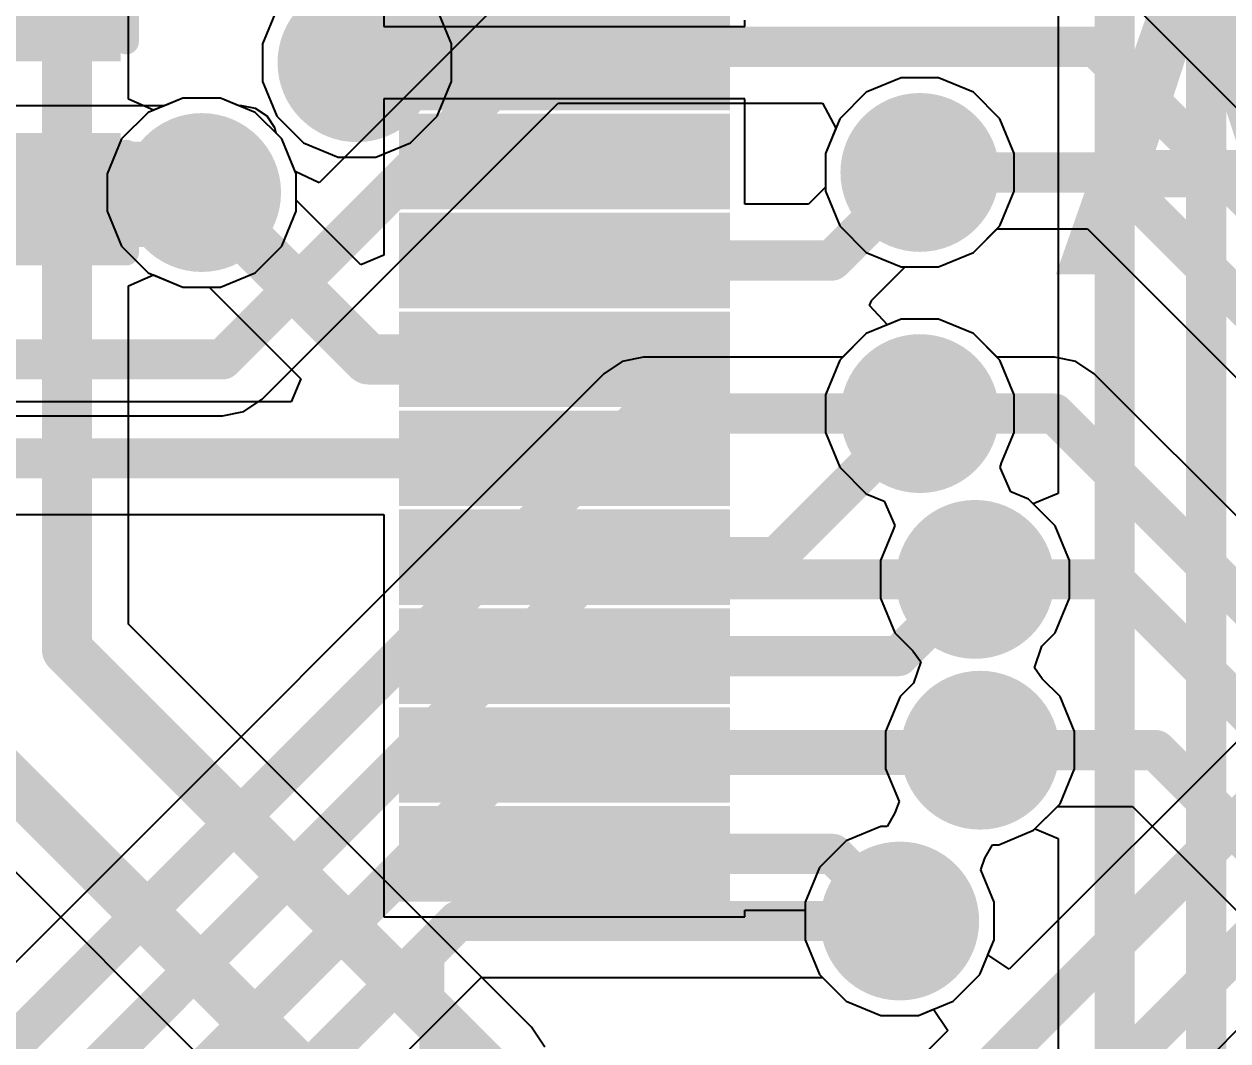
# Model space of a CAD drawing. Header units: inches. Extents: x -0.91 to 3.86, y -0.82 to 4.16.
# Drawn here: x 1.3456 to 1.5853, y 2.5551 to 2.7575 of the extents above; entities that cross this region are included whole.
import ezdxf

# ---------------------------------------------------------------- set-up
doc = ezdxf.new("R2010")
doc.units = ezdxf.units.IN
doc.header["$MEASUREMENT"] = 0
for name, color, linetype in [('Bottom Layer 1', 5, 'Continuous'), ('Bottom Overlay', 54, 'Continuous'), ('Bottom Paste', 16, 'Continuous'), ('Bottom Solder', 6, 'Continuous'), ('GND+Signal', 16, 'Continuous'), ('PWR+Signal', 76, 'Continuous'), ('Top Layer 1', 1, 'Continuous'), ('Top Overlay', 2, 'Continuous'), ('Top Paste', 8, 'Continuous'), ('Top Solder', 216, 'Continuous'), ('Via Holes', 16, 'Continuous')]:
    doc.layers.add(name, color=color, linetype=linetype)
doc.styles.add('Arial_Bold', font='', dxfattribs={"height": 0.2})
doc.styles.get('Arial_Bold').set_extended_font_data('Arial', bold=True)

# ---------------------------------------------------------------- blocks, each defined once
blk = doc.blocks.new('C___0402_B_41')
at = {"layer": 'Bottom Layer 1'}
for points in [[(-0.0095, 0.0125), (-0.0095, -0.0125), (-0.0275, -0.0125), (-0.0275, 0.0125)], [(0.0275, 0.0125), (0.0275, -0.0125), (0.0095, -0.0125), (0.0095, 0.0125)]]:
    blk.add_hatch(color=5, dxfattribs=at).paths.add_polyline_path(points)
at = {"layer": 'Bottom Paste'}
for points in [[(-0.0095, 0.0125), (-0.0095, -0.0125), (-0.0275, -0.0125), (-0.0275, 0.0125)], [(0.0275, 0.0125), (0.0275, -0.0125), (0.0095, -0.0125), (0.0095, 0.0125)]]:
    blk.add_hatch(color=16, dxfattribs=at).paths.add_polyline_path(points)
at = {"layer": 'Bottom Solder'}
for points in [[(-0.00714, 0.01486), (-0.00714, -0.01486), (-0.02986, -0.01486), (-0.02986, 0.01486)], [(0.02986, 0.01486), (0.02986, -0.01486), (0.00714, -0.01486), (0.00714, 0.01486)]]:
    blk.add_hatch(color=6, dxfattribs=at).paths.add_polyline_path(points)
at = {"layer": 'Bottom Overlay'}
for points in [[(-0.031, 0.016, 0.005, 0.005, 0), (-0.011, 0.016, 0.005, 0.005, 0)], [(-0.031, 0.016, 0.005, 0.005, 0), (-0.031, -0.016, 0.005, 0.005, 0)], [(0.011, 0.016, 0.005, 0.005, 0), (0.031, 0.016, 0.005, 0.005, 0)], [(0.031, 0.016, 0.005, 0.005, 0), (0.031, -0.016, 0.005, 0.005, 0)], [(-0.031, -0.016, 0.005, 0.005, 0), (-0.011, -0.016, 0.005, 0.005, 0)], [(0.011, -0.016, 0.005, 0.005, 0), (0.031, -0.016, 0.005, 0.005, 0)]]:
    blk.add_lwpolyline(points, format="xyseb", dxfattribs=at)
for points in [[(-0.03225, 0.016, 0.0025, 0.0025, 1), (-0.02975, 0.016, 0.0025, 0.0025, 1)], [(-0.03225, 0.016, 0.0025, 0.0025, 1), (-0.02975, 0.016, 0.0025, 0.0025, 1)], [(-0.01225, 0.016, 0.0025, 0.0025, 1), (-0.00975, 0.016, 0.0025, 0.0025, 1)], [(0.00975, 0.016, 0.0025, 0.0025, 1), (0.01225, 0.016, 0.0025, 0.0025, 1)], [(0.02975, 0.016, 0.0025, 0.0025, 1), (0.03225, 0.016, 0.0025, 0.0025, 1)], [(0.02975, 0.016, 0.0025, 0.0025, 1), (0.03225, 0.016, 0.0025, 0.0025, 1)], [(-0.03225, -0.016, 0.0025, 0.0025, 1), (-0.02975, -0.016, 0.0025, 0.0025, 1)], [(-0.03225, -0.016, 0.0025, 0.0025, 1), (-0.02975, -0.016, 0.0025, 0.0025, 1)], [(-0.01225, -0.016, 0.0025, 0.0025, 1), (-0.00975, -0.016, 0.0025, 0.0025, 1)], [(0.00975, -0.016, 0.0025, 0.0025, 1), (0.01225, -0.016, 0.0025, 0.0025, 1)], [(0.02975, -0.016, 0.0025, 0.0025, 1), (0.03225, -0.016, 0.0025, 0.0025, 1)], [(0.02975, -0.016, 0.0025, 0.0025, 1), (0.03225, -0.016, 0.0025, 0.0025, 1)]]:
    blk.add_lwpolyline(points, format="xyseb", close=True, dxfattribs=at)
blk = doc.blocks.new('64_TQFP__10_10__101')
at = {"layer": 'Top Layer 1'}
for points in [[(0.19429, 0.01535), (0.25217, 0.01535), (0.25217, 0.00433), (0.19429, 0.00433)], [(0.19429, -0.00433), (0.25217, -0.00433), (0.25217, -0.01535), (0.19429, -0.01535)], [(0.19429, -0.02402), (0.25217, -0.02402), (0.25217, -0.03504), (0.19429, -0.03504)], [(0.19429, -0.0437), (0.25217, -0.0437), (0.25217, -0.05472), (0.19429, -0.05472)], [(0.19429, -0.06339), (0.25217, -0.06339), (0.25217, -0.07441), (0.19429, -0.07441)], [(0.19429, -0.08307), (0.25217, -0.08307), (0.25217, -0.09409), (0.19429, -0.09409)], [(0.19429, -0.10276), (0.25217, -0.10276), (0.25217, -0.11378), (0.19429, -0.11378)], [(0.19429, -0.12244), (0.25217, -0.12244), (0.25217, -0.13346), (0.19429, -0.13346)], [(0.19429, -0.14213), (0.25217, -0.14213), (0.25217, -0.15315), (0.19429, -0.15315)]]:
    blk.add_hatch(color=1, dxfattribs=at).paths.add_polyline_path(points)
at = {"layer": 'Top Paste'}
for points in [[(0.19429, 0.01535), (0.25217, 0.01535), (0.25217, 0.00433), (0.19429, 0.00433)], [(0.19429, -0.00433), (0.25217, -0.00433), (0.25217, -0.01535), (0.19429, -0.01535)], [(0.19429, -0.02402), (0.25217, -0.02402), (0.25217, -0.03504), (0.19429, -0.03504)], [(0.19429, -0.0437), (0.25217, -0.0437), (0.25217, -0.05472), (0.19429, -0.05472)], [(0.19429, -0.06339), (0.25217, -0.06339), (0.25217, -0.07441), (0.19429, -0.07441)], [(0.19429, -0.08307), (0.25217, -0.08307), (0.25217, -0.09409), (0.19429, -0.09409)], [(0.19429, -0.10276), (0.25217, -0.10276), (0.25217, -0.11378), (0.19429, -0.11378)], [(0.19429, -0.12244), (0.25217, -0.12244), (0.25217, -0.13346), (0.19429, -0.13346)], [(0.19429, -0.14213), (0.25217, -0.14213), (0.25217, -0.15315), (0.19429, -0.15315)]]:
    blk.add_hatch(color=8, dxfattribs=at).paths.add_polyline_path(points)
at = {"layer": 'Top Solder'}
for points in [[(0.19029, 0.01935), (0.25617, 0.01935), (0.25617, 0.00033), (0.19029, 0.00033)], [(0.19029, -0.00033), (0.25617, -0.00033), (0.25617, -0.01935), (0.19029, -0.01935)], [(0.19029, -0.02002), (0.25617, -0.02002), (0.25617, -0.03904), (0.19029, -0.03904)], [(0.19029, -0.0397), (0.25617, -0.0397), (0.25617, -0.05872), (0.19029, -0.05872)], [(0.19029, -0.05939), (0.25617, -0.05939), (0.25617, -0.07841), (0.19029, -0.07841)], [(0.19029, -0.07907), (0.25617, -0.07907), (0.25617, -0.09809), (0.19029, -0.09809)], [(0.19029, -0.09876), (0.25617, -0.09876), (0.25617, -0.11778), (0.19029, -0.11778)], [(0.19029, -0.11844), (0.25617, -0.11844), (0.25617, -0.13746), (0.19029, -0.13746)], [(0.19029, -0.13813), (0.25617, -0.13813), (0.25617, -0.15715), (0.19029, -0.15715)]]:
    blk.add_hatch(color=216, dxfattribs=at).paths.add_polyline_path(points)
at = {"layer": 'Top Overlay'}
blk.add_lwpolyline([(0.19685, -0.19685, 0.005, 0.005, 0), (0.19685, -0.16575, 0.005, 0.005, 0)], format="xyseb", dxfattribs=at)
blk.add_lwpolyline([(0.1956, -0.16575, 0.0025, 0.0025, 1), (0.1981, -0.16575, 0.0025, 0.0025, 1)], format="xyseb", close=True, dxfattribs=at)

msp = doc.modelspace()

# ---------------------------------------------------------------- hatches: boundary and pattern name
at = {"layer": 'Bottom Layer 1'}
h = msp.add_hatch(color=5, dxfattribs=at)
edge = h.paths.add_edge_path()
edge.add_arc((1.41192, 2.74984), 0.01181, 0, 360)
h = msp.add_hatch(color=5, dxfattribs=at)
edge = h.paths.add_edge_path()
edge.add_arc((1.524, 2.728), 0.01181, 0, 360)
h = msp.add_hatch(color=5, dxfattribs=at)
edge = h.paths.add_edge_path()
edge.add_arc((1.381, 2.724), 0.01181, 0, 360)
msp.add_hatch(color=5, dxfattribs=at).paths.add_polyline_path([(1.285, 2.71315), (1.389, 2.71315), (1.389, 2.73415), (1.285, 2.73415)])
h = msp.add_hatch(color=5, dxfattribs=at)
edge = h.paths.add_edge_path()
edge.add_arc((1.524, 2.68), 0.01181, 0, 360)
h = msp.add_hatch(color=5, dxfattribs=at)
edge = h.paths.add_edge_path()
edge.add_arc((1.535, 2.647), 0.01181, 0, 360)
h = msp.add_hatch(color=5, dxfattribs=at)
edge = h.paths.add_edge_path()
edge.add_arc((1.536, 2.613), 0.01181, 0, 360)
h = msp.add_hatch(color=5, dxfattribs=at)
edge = h.paths.add_edge_path()
edge.add_arc((1.52, 2.579), 0.01181, 0, 360)
at = {"layer": 'Bottom Solder'}
h = msp.add_hatch(color=6, dxfattribs=at)
edge = h.paths.add_edge_path()
edge.add_arc((1.41192, 2.74984), 0.01581, 0, 360)
h = msp.add_hatch(color=6, dxfattribs=at)
edge = h.paths.add_edge_path()
edge.add_arc((1.524, 2.728), 0.01581, 0, 360)
h = msp.add_hatch(color=6, dxfattribs=at)
edge = h.paths.add_edge_path()
edge.add_arc((1.381, 2.724), 0.01581, 0, 360)
h = msp.add_hatch(color=6, dxfattribs=at)
edge = h.paths.add_edge_path()
edge.add_arc((1.524, 2.68), 0.01581, 0, 360)
h = msp.add_hatch(color=6, dxfattribs=at)
edge = h.paths.add_edge_path()
edge.add_arc((1.535, 2.647), 0.01581, 0, 360)
h = msp.add_hatch(color=6, dxfattribs=at)
edge = h.paths.add_edge_path()
edge.add_arc((1.536, 2.613), 0.01581, 0, 360)
h = msp.add_hatch(color=6, dxfattribs=at)
edge = h.paths.add_edge_path()
edge.add_arc((1.52, 2.579), 0.01581, 0, 360)
at = {"layer": 'GND+Signal'}
h = msp.add_hatch(color=16, dxfattribs=at)
edge = h.paths.add_edge_path()
edge.add_arc((1.41192, 2.74984), 0.01181, 0, 360)
h = msp.add_hatch(color=16, dxfattribs=at)
edge = h.paths.add_edge_path()
edge.add_arc((1.524, 2.728), 0.01181, 0, 360)
h = msp.add_hatch(color=16, dxfattribs=at)
edge = h.paths.add_edge_path()
edge.add_arc((1.381, 2.724), 0.01181, 0, 360)
h = msp.add_hatch(color=16, dxfattribs=at)
edge = h.paths.add_edge_path()
edge.add_arc((1.524, 2.68), 0.01181, 0, 360)
h = msp.add_hatch(color=16, dxfattribs=at)
edge = h.paths.add_edge_path()
edge.add_arc((1.535, 2.647), 0.01181, 0, 360)
h = msp.add_hatch(color=16, dxfattribs=at)
edge = h.paths.add_edge_path()
edge.add_arc((1.536, 2.613), 0.01181, 0, 360)
h = msp.add_hatch(color=16, dxfattribs=at)
edge = h.paths.add_edge_path()
edge.add_arc((1.52, 2.579), 0.01181, 0, 360)
at = {"layer": 'PWR+Signal'}
h = msp.add_hatch(color=76, dxfattribs=at)
edge = h.paths.add_edge_path()
edge.add_arc((1.41192, 2.74984), 0.01181, 0, 360)
h = msp.add_hatch(color=76, dxfattribs=at)
edge = h.paths.add_edge_path()
edge.add_arc((1.524, 2.728), 0.01181, 0, 360)
h = msp.add_hatch(color=76, dxfattribs=at)
edge = h.paths.add_edge_path()
edge.add_arc((1.381, 2.724), 0.01181, 0, 360)
h = msp.add_hatch(color=76, dxfattribs=at)
edge = h.paths.add_edge_path()
edge.add_arc((1.524, 2.68), 0.01181, 0, 360)
h = msp.add_hatch(color=76, dxfattribs=at)
edge = h.paths.add_edge_path()
edge.add_arc((1.535, 2.647), 0.01181, 0, 360)
h = msp.add_hatch(color=76, dxfattribs=at)
edge = h.paths.add_edge_path()
edge.add_arc((1.536, 2.613), 0.01181, 0, 360)
h = msp.add_hatch(color=76, dxfattribs=at)
edge = h.paths.add_edge_path()
edge.add_arc((1.52, 2.579), 0.01181, 0, 360)
at = {"layer": 'Top Layer 1'}
h = msp.add_hatch(color=1, dxfattribs=at)
edge = h.paths.add_edge_path()
edge.add_arc((1.41192, 2.74984), 0.01181, 0, 360)
h = msp.add_hatch(color=1, dxfattribs=at)
edge = h.paths.add_edge_path()
edge.add_arc((1.524, 2.728), 0.01181, 0, 360)
h = msp.add_hatch(color=1, dxfattribs=at)
edge = h.paths.add_edge_path()
edge.add_arc((1.381, 2.724), 0.01181, 0, 360)
h = msp.add_hatch(color=1, dxfattribs=at)
edge = h.paths.add_edge_path()
edge.add_arc((1.524, 2.68), 0.01181, 0, 360)
h = msp.add_hatch(color=1, dxfattribs=at)
edge = h.paths.add_edge_path()
edge.add_arc((1.535, 2.647), 0.01181, 0, 360)
h = msp.add_hatch(color=1, dxfattribs=at)
edge = h.paths.add_edge_path()
edge.add_arc((1.536, 2.613), 0.01181, 0, 360)
h = msp.add_hatch(color=1, dxfattribs=at)
edge = h.paths.add_edge_path()
edge.add_arc((1.52, 2.579), 0.01181, 0, 360)
at = {"layer": 'Via Holes'}
h = msp.add_hatch(color=7, dxfattribs=at)
edge = h.paths.add_edge_path()
edge.add_arc((1.41192, 2.74984), 0.00591, 0, 360)
h = msp.add_hatch(color=7, dxfattribs=at)
edge = h.paths.add_edge_path()
edge.add_arc((1.524, 2.728), 0.00591, 0, 360)
h = msp.add_hatch(color=7, dxfattribs=at)
edge = h.paths.add_edge_path()
edge.add_arc((1.381, 2.724), 0.00591, 0, 360)
h = msp.add_hatch(color=7, dxfattribs=at)
edge = h.paths.add_edge_path()
edge.add_arc((1.524, 2.68), 0.00591, 0, 360)
h = msp.add_hatch(color=7, dxfattribs=at)
edge = h.paths.add_edge_path()
edge.add_arc((1.535, 2.647), 0.00591, 0, 360)
h = msp.add_hatch(color=7, dxfattribs=at)
edge = h.paths.add_edge_path()
edge.add_arc((1.536, 2.613), 0.00591, 0, 360)
h = msp.add_hatch(color=7, dxfattribs=at)
edge = h.paths.add_edge_path()
edge.add_arc((1.52, 2.579), 0.00591, 0, 360)

# ---------------------------------------------------------------- linework, layer by layer
at = {"layer": 'Bottom Layer 1'}
for p, q in [((1.43941, 2.76093), (1.40443, 2.72595)), ((1.94514, 2.38272), (1.56693, 2.76093)), ((1.37726, 2.74281), (1.37359, 2.74129)), ((1.38474, 2.74281), (1.37726, 2.74281)), ((1.38841, 2.74129), (1.38474, 2.74281)), ((1.37359, 2.74129), (1.285, 2.74129)), ((1.389, 2.74129), (1.38841, 2.74129)), ((1.39173, 2.74075), (1.389, 2.74129)), ((1.39405, 2.7392), (1.39173, 2.74075)), ((1.39306, 2.68286), (1.45199, 2.74178)), ((1.45199, 2.74178), (1.50465, 2.74178)), ((1.50465, 2.74178), (1.50728, 2.73678)), ((1.39559, 2.73689), (1.39405, 2.7392)), ((1.39581, 2.73579), (1.39559, 2.73689)), ((1.39695, 2.73466), (1.39581, 2.73579)), ((1.50728, 2.73678), (1.50519, 2.73174)), ((1.39962, 2.72821), (1.39695, 2.73466)), ((1.50519, 2.73174), (1.50519, 2.72426)), ((1.40443, 2.72595), (1.39962, 2.72821)), ((1.50519, 2.72426), (1.50805, 2.71734)), ((1.50805, 2.71734), (1.51334, 2.71205)), ((1.53466, 2.71205), (1.53939, 2.71678)), ((1.53939, 2.71678), (1.55735, 2.71678)), ((1.55735, 2.71678), (1.9183, 2.35583)), ((1.51334, 2.71205), (1.52026, 2.70919)), ((1.52774, 2.70919), (1.53466, 2.71205)), ((1.52026, 2.70919), (1.52774, 2.70919)), ((1.52026, 2.69881), (1.51334, 2.69595)), ((1.52774, 2.69881), (1.52026, 2.69881)), ((1.53466, 2.69595), (1.52774, 2.69881)), ((1.51334, 2.69595), (1.50861, 2.69122)), ((1.53939, 2.69122), (1.53466, 2.69595)), ((1.46471, 2.69036), (1.46107, 2.68793)), ((1.469, 2.69122), (1.46471, 2.69036)), ((1.50861, 2.69122), (1.469, 2.69122)), ((1.469, 2.69122), (1.469, 2.69122)), ((1.55079, 2.69122), (1.53939, 2.69122)), ((1.55508, 2.69036), (1.55079, 2.69122)), ((1.55079, 2.69122), (1.55079, 2.69122)), ((1.55872, 2.68793), (1.55508, 2.69036)), ((1.46107, 2.68793), (1.043, 2.26986)), ((1.46107, 2.68793), (1.46107, 2.68793)), ((1.89543, 2.35122), (1.55872, 2.68793)), ((1.38942, 2.68043), (1.39306, 2.68286)), ((1.38513, 2.67957), (1.38942, 2.68043)), ((1.06346, 2.67957), (1.38513, 2.67957)), ((1.38513, 2.67957), (1.38513, 2.67957)), ((1.54666, 2.59705), (1.55139, 2.60178)), ((1.55139, 2.60178), (1.56635, 2.60178)), ((1.56635, 2.60178), (1.88488, 2.28326)), ((1.53974, 2.59419), (1.54666, 2.59705)), ((1.53697, 2.59148), (1.53848, 2.59419)), ((1.53848, 2.59419), (1.53974, 2.59419)), ((1.53614, 2.58919), (1.53697, 2.59148)), ((1.53881, 2.58274), (1.53614, 2.58919)), ((1.53881, 2.57526), (1.53881, 2.58274)), ((1.53595, 2.56834), (1.53881, 2.57526)), ((1.00486, 2.136), (1.43665, 2.56778)), ((1.43665, 2.56778), (1.50461, 2.56778)), ((1.50461, 2.56778), (1.50934, 2.56305)), ((1.53066, 2.56305), (1.53595, 2.56834)), ((1.50934, 2.56305), (1.51626, 2.56019)), ((1.52374, 2.56019), (1.53066, 2.56305)), ((1.51626, 2.56019), (1.52374, 2.56019))]:
    msp.add_line(p, q, dxfattribs=at)
for points in [[(1.38513, 2.69079, 0.008, 0.008, 0), (1.44734, 2.753, 0.008, 0.008, 0)], [(1.44734, 2.753, 0.008, 0.008, 0), (1.559, 2.753, 0.008, 0.008, 0)], [(1.559, 2.753, 0.008, 0.008, 0), (1.9405, 2.3715, 0.008, 0.008, 0)], [(1.524, 2.728, 0.008, 0.008, 0), (1.562, 2.728, 0.008, 0.008, 0)], [(1.562, 2.728, 0.008, 0.008, 0), (1.935, 2.355, 0.008, 0.008, 0)], [(1.04808, 2.69079, 0.008, 0.008, 0), (1.38513, 2.69079, 0.008, 0.008, 0)], [(0.90941, 2.12041, 0.008, 0.008, 0), (1.469, 2.68, 0.008, 0.008, 0)], [(1.469, 2.68, 0.008, 0.008, 0), (1.524, 2.68, 0.008, 0.008, 0)], [(1.524, 2.68, 0.008, 0.008, 0), (1.55079, 2.68, 0.008, 0.008, 0)], [(1.55079, 2.68, 0.008, 0.008, 0), (1.89079, 2.34, 0.008, 0.008, 0)], [(0.90721, 2.097, 0.008, 0.008, 0), (1.45721, 2.647, 0.008, 0.008, 0)], [(1.45721, 2.647, 0.008, 0.008, 0), (1.535, 2.647, 0.008, 0.008, 0)], [(1.535, 2.647, 0.008, 0.008, 0), (1.56257, 2.647, 0.008, 0.008, 0)], [(1.56257, 2.647, 0.008, 0.008, 0), (1.88457, 2.325, 0.008, 0.008, 0)], [(0.91338, 2.08159, 0.008, 0.008, 0), (1.44479, 2.613, 0.008, 0.008, 0)], [(1.44479, 2.613, 0.008, 0.008, 0), (1.536, 2.613, 0.008, 0.008, 0)], [(1.536, 2.613, 0.008, 0.008, 0), (1.571, 2.613, 0.008, 0.008, 0)], [(1.571, 2.613, 0.008, 0.008, 0), (1.89281, 2.29119, 0.008, 0.008, 0)], [(0.91959, 2.06659, 0.008, 0.008, 0), (1.432, 2.579, 0.008, 0.008, 0)], [(1.432, 2.579, 0.008, 0.008, 0), (1.52, 2.579, 0.008, 0.008, 0)]]:
    msp.add_lwpolyline(points, format="xyseb", dxfattribs=at)
for points in [[(1.44534, 2.753, 0.004, 0.004, 1), (1.44934, 2.753, 0.004, 0.004, 1)], [(1.44534, 2.753, 0.004, 0.004, 1), (1.44934, 2.753, 0.004, 0.004, 1)], [(1.557, 2.753, 0.004, 0.004, 1), (1.561, 2.753, 0.004, 0.004, 1)], [(1.557, 2.753, 0.004, 0.004, 1), (1.561, 2.753, 0.004, 0.004, 1)], [(1.522, 2.728, 0.004, 0.004, 1), (1.526, 2.728, 0.004, 0.004, 1)], [(1.56, 2.728, 0.004, 0.004, 1), (1.564, 2.728, 0.004, 0.004, 1)], [(1.56, 2.728, 0.004, 0.004, 1), (1.564, 2.728, 0.004, 0.004, 1)], [(1.38313, 2.69079, 0.004, 0.004, 1), (1.38713, 2.69079, 0.004, 0.004, 1)], [(1.38313, 2.69079, 0.004, 0.004, 1), (1.38713, 2.69079, 0.004, 0.004, 1)], [(1.467, 2.68, 0.004, 0.004, 1), (1.471, 2.68, 0.004, 0.004, 1)], [(1.467, 2.68, 0.004, 0.004, 1), (1.471, 2.68, 0.004, 0.004, 1)], [(1.522, 2.68, 0.004, 0.004, 1), (1.526, 2.68, 0.004, 0.004, 1)], [(1.522, 2.68, 0.004, 0.004, 1), (1.526, 2.68, 0.004, 0.004, 1)], [(1.54879, 2.68, 0.004, 0.004, 1), (1.55279, 2.68, 0.004, 0.004, 1)], [(1.54879, 2.68, 0.004, 0.004, 1), (1.55279, 2.68, 0.004, 0.004, 1)], [(1.45521, 2.647, 0.004, 0.004, 1), (1.45921, 2.647, 0.004, 0.004, 1)], [(1.45521, 2.647, 0.004, 0.004, 1), (1.45921, 2.647, 0.004, 0.004, 1)], [(1.533, 2.647, 0.004, 0.004, 1), (1.537, 2.647, 0.004, 0.004, 1)], [(1.533, 2.647, 0.004, 0.004, 1), (1.537, 2.647, 0.004, 0.004, 1)], [(1.56057, 2.647, 0.004, 0.004, 1), (1.56457, 2.647, 0.004, 0.004, 1)], [(1.56057, 2.647, 0.004, 0.004, 1), (1.56457, 2.647, 0.004, 0.004, 1)], [(1.44279, 2.613, 0.004, 0.004, 1), (1.44679, 2.613, 0.004, 0.004, 1)], [(1.44279, 2.613, 0.004, 0.004, 1), (1.44679, 2.613, 0.004, 0.004, 1)], [(1.534, 2.613, 0.004, 0.004, 1), (1.538, 2.613, 0.004, 0.004, 1)], [(1.534, 2.613, 0.004, 0.004, 1), (1.538, 2.613, 0.004, 0.004, 1)], [(1.569, 2.613, 0.004, 0.004, 1), (1.573, 2.613, 0.004, 0.004, 1)], [(1.569, 2.613, 0.004, 0.004, 1), (1.573, 2.613, 0.004, 0.004, 1)], [(1.43, 2.579, 0.004, 0.004, 1), (1.434, 2.579, 0.004, 0.004, 1)], [(1.43, 2.579, 0.004, 0.004, 1), (1.434, 2.579, 0.004, 0.004, 1)], [(1.518, 2.579, 0.004, 0.004, 1), (1.522, 2.579, 0.004, 0.004, 1)]]:
    msp.add_lwpolyline(points, format="xyseb", close=True, dxfattribs=at)
at = {"layer": 'GND+Signal'}
for p, q in [((1.36642, 2.74256), (1.36642, 2.89302)), ((1.55157, 2.7639), (1.55157, 2.6641)), ((1.52026, 2.74681), (1.51334, 2.74395)), ((1.52774, 2.74681), (1.52026, 2.74681)), ((1.53466, 2.74395), (1.52774, 2.74681)), ((1.37142, 2.74039), (1.36642, 2.74256)), ((1.37726, 2.74281), (1.37142, 2.74039)), ((1.38474, 2.74281), (1.37726, 2.74281)), ((1.39166, 2.73995), (1.38474, 2.74281)), ((1.51334, 2.74395), (1.50805, 2.73866)), ((1.53995, 2.73866), (1.53466, 2.74395)), ((1.39695, 2.73466), (1.39166, 2.73995)), ((1.50805, 2.73866), (1.50519, 2.73174)), ((1.54281, 2.73174), (1.53995, 2.73866)), ((1.39981, 2.72774), (1.39695, 2.73466)), ((1.50519, 2.73174), (1.50519, 2.72426)), ((1.54281, 2.72426), (1.54281, 2.73174)), ((1.39981, 2.72026), (1.39981, 2.72774)), ((1.50519, 2.72426), (1.50805, 2.71734)), ((1.53995, 2.71734), (1.54281, 2.72426)), ((1.39695, 2.71334), (1.39981, 2.72026)), ((1.50805, 2.71734), (1.51334, 2.71205)), ((1.53466, 2.71205), (1.53995, 2.71734)), ((1.39166, 2.70805), (1.39695, 2.71334)), ((1.51334, 2.71205), (1.52026, 2.70919)), ((1.52774, 2.70919), (1.53466, 2.71205)), ((1.52026, 2.70919), (1.52774, 2.70919)), ((1.36642, 2.70544), (1.37142, 2.70761)), ((1.37142, 2.70761), (1.37726, 2.70519)), ((1.38474, 2.70519), (1.39166, 2.70805)), ((1.36642, 2.63807), (1.36642, 2.70544)), ((1.37726, 2.70519), (1.38474, 2.70519)), ((1.52026, 2.69881), (1.51334, 2.69595)), ((1.52774, 2.69881), (1.52026, 2.69881)), ((1.53466, 2.69595), (1.52774, 2.69881)), ((1.51334, 2.69595), (1.50805, 2.69066)), ((1.53995, 2.69066), (1.53466, 2.69595)), ((1.50805, 2.69066), (1.50519, 2.68374)), ((1.54281, 2.68374), (1.53995, 2.69066)), ((1.50519, 2.68374), (1.50519, 2.67626)), ((1.54281, 2.67626), (1.54281, 2.68374)), ((1.50519, 2.67626), (1.50805, 2.66934)), ((1.54029, 2.67017), (1.54281, 2.67626)), ((1.50805, 2.66934), (1.51334, 2.66405)), ((1.53997, 2.66928), (1.54029, 2.67017)), ((1.5421, 2.66442), (1.53997, 2.66928)), ((1.51334, 2.66405), (1.5169, 2.66258)), ((1.54566, 2.66295), (1.5421, 2.66442)), ((1.55157, 2.6641), (1.54657, 2.66203)), ((1.5169, 2.66258), (1.51903, 2.65772)), ((1.54657, 2.66203), (1.54566, 2.66295)), ((1.51871, 2.65683), (1.51619, 2.65074)), ((1.51903, 2.65772), (1.51871, 2.65683)), ((1.51619, 2.65074), (1.51619, 2.64326)), ((1.51619, 2.64326), (1.51905, 2.63634)), ((1.44665, 2.55785), (1.36642, 2.63807)), ((1.51905, 2.63634), (1.52263, 2.63277)), ((1.52263, 2.63277), (1.52418, 2.63058)), ((1.52418, 2.63058), (1.52271, 2.62632)), ((1.52271, 2.62632), (1.52005, 2.62366)), ((1.52005, 2.62366), (1.51719, 2.61674)), ((1.51719, 2.61674), (1.51719, 2.60926)), ((1.31912, 2.61358), (1.38776, 2.54493)), ((1.51719, 2.60926), (1.51986, 2.60281)), ((1.51986, 2.60281), (1.51903, 2.60052)), ((1.51903, 2.60052), (1.51752, 2.59781)), ((1.51626, 2.59781), (1.50934, 2.59495)), ((1.51752, 2.59781), (1.51626, 2.59781)), ((1.53974, 2.59419), (1.54666, 2.59705)), ((1.54666, 2.59705), (1.54695, 2.59735)), ((1.54695, 2.59735), (1.55157, 2.59544)), ((1.50934, 2.59495), (1.50405, 2.58966)), ((1.53697, 2.59148), (1.53848, 2.59419)), ((1.53848, 2.59419), (1.53974, 2.59419)), ((1.55157, 2.59544), (1.55157, 1.86519)), ((1.53614, 2.58919), (1.53697, 2.59148)), ((1.50405, 2.58966), (1.50119, 2.58274)), ((1.53881, 2.58274), (1.53614, 2.58919)), ((1.50119, 2.58274), (1.50119, 2.57526)), ((1.53881, 2.57526), (1.53881, 2.58274)), ((1.50119, 2.57526), (1.50405, 2.56834)), ((1.53595, 2.56834), (1.53881, 2.57526)), ((1.50405, 2.56834), (1.50934, 2.56305)), ((1.53066, 2.56305), (1.53595, 2.56834)), ((1.50934, 2.56305), (1.51626, 2.56019)), ((1.52374, 2.56019), (1.53066, 2.56305)), ((1.51626, 2.56019), (1.52374, 2.56019)), ((1.4493, 2.55388), (1.44665, 2.55785))]:
    msp.add_line(p, q, dxfattribs=at)
for points in [[(1.35419, 2.63301, 0.01, 0.01, 0), (1.35419, 2.98752, 0.01, 0.01, 0)], [(1.56279, 1.86054, 0.008, 0.008, 0), (1.56279, 2.951, 0.008, 0.008, 0)], [(1.581, 2.948, 0.008, 0.008, 0), (1.581, 1.853, 0.008, 0.008, 0)], [(1.35419, 2.63301, 0.01, 0.01, 0), (1.438, 2.5492, 0.01, 0.01, 0)], [(1.32419, 2.62581, 0.01, 0.01, 0), (1.4, 2.55, 0.01, 0.01, 0)]]:
    msp.add_lwpolyline(points, format="xyseb", dxfattribs=at)
msp.add_lwpolyline([(1.35169, 2.63301, 0.005, 0.005, 1), (1.35669, 2.63301, 0.005, 0.005, 1)], format="xyseb", close=True, dxfattribs=at)
msp.add_lwpolyline([(1.35169, 2.63301, 0.005, 0.005, 1), (1.35669, 2.63301, 0.005, 0.005, 1)], format="xyseb", close=True, dxfattribs=at)
at = {"layer": 'PWR+Signal'}
for p, q in [((1.87855, 2.90617), (1.54181, 2.56942)), ((1.39598, 2.7605), (1.39311, 2.75358)), ((1.43073, 2.75358), (1.42787, 2.7605)), ((1.39311, 2.75358), (1.39311, 2.7461)), ((1.43073, 2.7461), (1.43073, 2.75358)), ((1.39311, 2.7461), (1.39598, 2.73919)), ((1.42787, 2.73919), (1.43073, 2.7461)), ((1.52026, 2.74681), (1.51334, 2.74395)), ((1.52774, 2.74681), (1.52026, 2.74681)), ((1.53466, 2.74395), (1.52774, 2.74681)), ((1.51334, 2.74395), (1.50805, 2.73866)), ((1.53995, 2.73866), (1.53466, 2.74395)), ((1.39598, 2.73919), (1.40127, 2.7339)), ((1.42258, 2.7339), (1.42787, 2.73919)), ((1.50805, 2.73866), (1.50519, 2.73174)), ((1.54281, 2.73174), (1.53995, 2.73866)), ((1.40127, 2.7339), (1.40818, 2.73103)), ((1.41567, 2.73103), (1.42258, 2.7339)), ((1.40818, 2.73103), (1.41567, 2.73103)), ((1.50519, 2.73174), (1.50519, 2.72426)), ((1.54281, 2.72426), (1.54281, 2.73174)), ((1.50519, 2.72426), (1.50805, 2.71734)), ((1.53995, 2.71734), (1.54281, 2.72426)), ((1.50805, 2.71734), (1.51334, 2.71205)), ((1.53466, 2.71205), (1.53995, 2.71734)), ((1.51334, 2.71205), (1.52026, 2.70919)), ((1.52774, 2.70919), (1.53466, 2.71205)), ((1.52026, 2.70919), (1.52774, 2.70919)), ((0.91622, 1.88635), (1.73124, 2.70138)), ((1.52026, 2.69881), (1.51334, 2.69595)), ((1.52774, 2.69881), (1.52026, 2.69881)), ((1.53466, 2.69595), (1.52774, 2.69881)), ((1.51334, 2.69595), (1.50805, 2.69066)), ((1.53995, 2.69066), (1.53466, 2.69595)), ((1.50805, 2.69066), (1.50519, 2.68374)), ((1.54281, 2.68374), (1.53995, 2.69066)), ((1.50519, 2.68374), (1.50519, 2.67626)), ((1.54281, 2.67626), (1.54281, 2.68374)), ((1.50519, 2.67626), (1.50805, 2.66934)), ((1.54029, 2.67017), (1.54281, 2.67626)), ((1.50805, 2.66934), (1.51334, 2.66405)), ((1.53997, 2.66928), (1.54029, 2.67017)), ((1.5421, 2.66442), (1.53997, 2.66928)), ((1.51334, 2.66405), (1.5169, 2.66258)), ((1.54566, 2.66295), (1.5421, 2.66442)), ((1.5169, 2.66258), (1.51903, 2.65772)), ((1.55095, 2.65766), (1.54566, 2.66295)), ((1.51871, 2.65683), (1.51619, 2.65074)), ((1.51903, 2.65772), (1.51871, 2.65683)), ((1.55381, 2.65074), (1.55095, 2.65766)), ((1.51619, 2.65074), (1.51619, 2.64326)), ((1.55381, 2.64326), (1.55381, 2.65074)), ((1.51619, 2.64326), (1.51905, 2.63634)), ((1.55095, 2.63634), (1.55381, 2.64326)), ((1.51905, 2.63634), (1.52263, 2.63277)), ((1.54829, 2.63368), (1.55095, 2.63634)), ((1.52263, 2.63277), (1.52418, 2.63058)), ((1.54682, 2.62942), (1.54829, 2.63368)), ((1.52418, 2.63058), (1.52271, 2.62632)), ((1.54837, 2.62723), (1.54682, 2.62942)), ((1.55195, 2.62366), (1.54837, 2.62723)), ((1.52271, 2.62632), (1.52005, 2.62366)), ((1.52005, 2.62366), (1.51719, 2.61674)), ((1.55481, 2.61674), (1.55195, 2.62366)), ((1.51719, 2.61674), (1.51719, 2.60926)), ((1.55481, 2.60926), (1.55481, 2.61674)), ((1.51719, 2.60926), (1.51986, 2.60281)), ((1.55195, 2.60234), (1.55481, 2.60926)), ((1.51986, 2.60281), (1.51903, 2.60052)), ((1.54666, 2.59705), (1.55195, 2.60234)), ((1.51903, 2.60052), (1.51752, 2.59781)), ((1.51626, 2.59781), (1.50934, 2.59495)), ((1.51752, 2.59781), (1.51626, 2.59781)), ((1.53974, 2.59419), (1.54666, 2.59705)), ((1.50934, 2.59495), (1.50405, 2.58966)), ((1.53697, 2.59148), (1.53848, 2.59419)), ((1.53848, 2.59419), (1.53974, 2.59419)), ((1.53614, 2.58919), (1.53697, 2.59148)), ((1.50405, 2.58966), (1.50119, 2.58274)), ((1.53881, 2.58274), (1.53614, 2.58919)), ((1.50119, 2.58274), (1.50119, 2.57526)), ((1.53881, 2.57526), (1.53881, 2.58274)), ((1.50119, 2.57526), (1.50405, 2.56834)), ((1.53757, 2.57225), (1.53881, 2.57526)), ((1.54181, 2.56942), (1.53757, 2.57225)), ((1.50405, 2.56834), (1.50934, 2.56305)), ((1.50934, 2.56305), (1.51626, 2.56019)), ((1.51626, 2.56019), (1.52374, 2.56019)), ((1.52374, 2.56019), (1.52675, 2.56143)), ((1.52675, 2.56143), (1.52958, 2.55719)), ((1.52958, 2.55719), (1.01181, 2.03942))]:
    msp.add_line(p, q, dxfattribs=at)
for points in [[(0.88679, 1.89854, 0.008, 0.008, 0), (1.89524, 2.907, 0.008, 0.008, 0)], [(0.905, 1.891, 0.008, 0.008, 0), (1.86, 2.846, 0.008, 0.008, 0)]]:
    msp.add_lwpolyline(points, format="xyseb", dxfattribs=at)
at = {"layer": 'Top Layer 1'}
for p, q in [((1.41729, 2.81162), (1.41729, 2.75702)), ((1.41729, 2.75702), (1.48917, 2.75702)), ((1.48917, 2.75702), (1.48917, 2.75831)), ((1.52026, 2.74681), (1.51334, 2.74395)), ((1.52774, 2.74681), (1.52026, 2.74681)), ((1.53466, 2.74395), (1.52774, 2.74681)), ((1.37726, 2.74281), (1.37034, 2.73995)), ((1.38474, 2.74281), (1.37726, 2.74281)), ((1.39166, 2.73995), (1.38474, 2.74281)), ((1.48917, 2.74267), (1.41729, 2.74267)), ((1.41729, 2.74267), (1.41729, 2.71154)), ((1.48917, 2.72169), (1.48917, 2.74267)), ((1.51334, 2.74395), (1.50805, 2.73866)), ((1.53995, 2.73866), (1.53466, 2.74395)), ((1.37034, 2.73995), (1.36505, 2.73466)), ((1.39695, 2.73466), (1.39166, 2.73995)), ((1.50805, 2.73866), (1.50519, 2.73174)), ((1.54281, 2.73174), (1.53995, 2.73866)), ((1.36505, 2.73466), (1.36219, 2.72774)), ((1.39981, 2.72774), (1.39695, 2.73466)), ((1.50519, 2.73174), (1.50519, 2.72505)), ((1.54281, 2.72426), (1.54281, 2.73174)), ((1.36219, 2.72774), (1.36219, 2.72026)), ((1.39981, 2.72249), (1.39981, 2.72774)), ((1.50519, 2.72505), (1.50183, 2.72169)), ((1.53995, 2.71734), (1.54281, 2.72426)), ((1.41267, 2.70963), (1.39981, 2.72249)), ((1.50183, 2.72169), (1.48917, 2.72169)), ((1.36219, 2.72026), (1.36505, 2.71334)), ((1.53466, 2.71205), (1.53995, 2.71734)), ((1.36505, 2.71334), (1.37034, 2.70805)), ((1.41729, 2.71154), (1.41267, 2.70963)), ((1.52774, 2.70919), (1.53466, 2.71205)), ((1.51486, 2.70299), (1.52105, 2.70919)), ((1.52105, 2.70919), (1.52774, 2.70919)), ((1.37034, 2.70805), (1.37726, 2.70519)), ((1.37726, 2.70519), (1.38251, 2.70519)), ((1.38251, 2.70519), (1.40076, 2.68694)), ((1.51399, 2.70152), (1.51435, 2.70244)), ((1.51754, 2.69768), (1.51399, 2.70152)), ((1.51435, 2.70244), (1.5144, 2.70254)), ((1.5144, 2.70254), (1.51486, 2.70299)), ((1.5144, 2.70254), (1.5144, 2.70254)), ((1.52026, 2.69881), (1.51754, 2.69768)), ((1.52774, 2.69881), (1.52026, 2.69881)), ((1.53466, 2.69595), (1.52774, 2.69881)), ((1.53995, 2.69066), (1.53466, 2.69595)), ((1.54281, 2.68374), (1.53995, 2.69066)), ((1.40076, 2.68694), (1.39885, 2.68232)), ((1.39885, 2.68232), (1.19354, 2.68232)), ((1.54281, 2.67626), (1.54281, 2.68374)), ((1.54029, 2.67017), (1.54281, 2.67626)), ((1.53997, 2.66928), (1.54029, 2.67017)), ((1.5421, 2.66442), (1.53997, 2.66928)), ((1.54566, 2.66295), (1.5421, 2.66442)), ((1.55095, 2.65766), (1.54566, 2.66295)), ((1.1889, 2.65989), (1.41729, 2.65989)), ((1.41729, 2.65989), (1.41729, 2.61922)), ((1.55381, 2.65074), (1.55095, 2.65766)), ((1.55381, 2.64326), (1.55381, 2.65074)), ((1.55095, 2.63634), (1.55381, 2.64326)), ((1.54829, 2.63368), (1.55095, 2.63634)), ((1.54682, 2.62942), (1.54829, 2.63368)), ((1.54837, 2.62723), (1.54682, 2.62942)), ((1.55195, 2.62366), (1.54837, 2.62723)), ((1.55481, 2.61674), (1.55195, 2.62366)), ((1.41729, 2.61922), (1.41729, 2.57985)), ((1.55481, 2.60926), (1.55481, 2.61674)), ((1.55195, 2.60234), (1.55481, 2.60926)), ((1.54666, 2.59705), (1.55195, 2.60234)), ((1.53974, 2.59419), (1.54666, 2.59705)), ((1.53697, 2.59148), (1.53848, 2.59419)), ((1.53848, 2.59419), (1.53974, 2.59419)), ((1.53614, 2.58919), (1.53697, 2.59148)), ((1.53881, 2.58274), (1.53614, 2.58919)), ((1.53881, 2.57526), (1.53881, 2.58274)), ((1.41729, 2.57985), (1.48917, 2.57985)), ((1.48917, 2.57985), (1.48917, 2.58115)), ((1.48917, 2.58115), (1.50119, 2.58115)), ((1.50119, 2.58115), (1.50119, 2.57526)), ((1.50119, 2.57526), (1.50405, 2.56834)), ((1.53595, 2.56834), (1.53881, 2.57526)), ((1.50405, 2.56834), (1.50934, 2.56305)), ((1.53066, 2.56305), (1.53595, 2.56834)), ((1.50934, 2.56305), (1.51626, 2.56019)), ((1.52374, 2.56019), (1.53066, 2.56305)), ((1.51626, 2.56019), (1.52374, 2.56019))]:
    msp.add_line(p, q, dxfattribs=at)
for points in [[(1.41295, 2.74984, 0.008, 0.008, 0), (1.45323, 2.74984, 0.008, 0.008, 0)], [(1.50647, 2.71047, 0.008, 0.008, 0), (1.524, 2.728, 0.008, 0.008, 0)], [(1.381, 2.724, 0.01, 0.01, 0), (1.41421, 2.69079, 0.01, 0.01, 0)], [(1.45323, 2.71047, 0.008, 0.008, 0), (1.50647, 2.71047, 0.008, 0.008, 0)], [(1.41421, 2.69079, 0.01, 0.01, 0), (1.45323, 2.69079, 0.01, 0.01, 0)], [(1.49542, 2.65142, 0.008, 0.008, 0), (1.524, 2.68, 0.008, 0.008, 0)], [(1.1889, 2.6711, 0.008, 0.008, 0), (1.45323, 2.6711, 0.008, 0.008, 0)], [(1.45323, 2.65142, 0.008, 0.008, 0), (1.49542, 2.65142, 0.008, 0.008, 0)], [(1.51973, 2.63173, 0.008, 0.008, 0), (1.535, 2.647, 0.008, 0.008, 0)], [(1.45323, 2.63173, 0.008, 0.008, 0), (1.51973, 2.63173, 0.008, 0.008, 0)], [(1.45323, 2.61205, 0.008, 0.008, 0), (1.53505, 2.61205, 0.008, 0.008, 0)], [(1.53505, 2.61205, 0.008, 0.008, 0), (1.536, 2.613, 0.008, 0.008, 0)], [(1.45323, 2.59236, 0.008, 0.008, 0), (1.50664, 2.59236, 0.008, 0.008, 0)], [(1.50664, 2.59236, 0.008, 0.008, 0), (1.52, 2.579, 0.008, 0.008, 0)]]:
    msp.add_lwpolyline(points, format="xyseb", dxfattribs=at)
for points in [[(1.41095, 2.74984, 0.004, 0.004, 1), (1.41495, 2.74984, 0.004, 0.004, 1)], [(1.45123, 2.74984, 0.004, 0.004, 1), (1.45523, 2.74984, 0.004, 0.004, 1)], [(1.522, 2.728, 0.004, 0.004, 1), (1.526, 2.728, 0.004, 0.004, 1)], [(1.3785, 2.724, 0.005, 0.005, 1), (1.3835, 2.724, 0.005, 0.005, 1)], [(1.45123, 2.71047, 0.004, 0.004, 1), (1.45523, 2.71047, 0.004, 0.004, 1)], [(1.50447, 2.71047, 0.004, 0.004, 1), (1.50847, 2.71047, 0.004, 0.004, 1)], [(1.50447, 2.71047, 0.004, 0.004, 1), (1.50847, 2.71047, 0.004, 0.004, 1)], [(1.41171, 2.69079, 0.005, 0.005, 1), (1.41671, 2.69079, 0.005, 0.005, 1)], [(1.41171, 2.69079, 0.005, 0.005, 1), (1.41671, 2.69079, 0.005, 0.005, 1)], [(1.45073, 2.69079, 0.005, 0.005, 1), (1.45573, 2.69079, 0.005, 0.005, 1)], [(1.522, 2.68, 0.004, 0.004, 1), (1.526, 2.68, 0.004, 0.004, 1)], [(1.45123, 2.6711, 0.004, 0.004, 1), (1.45523, 2.6711, 0.004, 0.004, 1)], [(1.45123, 2.65142, 0.004, 0.004, 1), (1.45523, 2.65142, 0.004, 0.004, 1)], [(1.49342, 2.65142, 0.004, 0.004, 1), (1.49742, 2.65142, 0.004, 0.004, 1)], [(1.49342, 2.65142, 0.004, 0.004, 1), (1.49742, 2.65142, 0.004, 0.004, 1)], [(1.533, 2.647, 0.004, 0.004, 1), (1.537, 2.647, 0.004, 0.004, 1)], [(1.45123, 2.63173, 0.004, 0.004, 1), (1.45523, 2.63173, 0.004, 0.004, 1)], [(1.51773, 2.63173, 0.004, 0.004, 1), (1.52173, 2.63173, 0.004, 0.004, 1)], [(1.51773, 2.63173, 0.004, 0.004, 1), (1.52173, 2.63173, 0.004, 0.004, 1)], [(1.45123, 2.61205, 0.004, 0.004, 1), (1.45523, 2.61205, 0.004, 0.004, 1)], [(1.53305, 2.61205, 0.004, 0.004, 1), (1.53705, 2.61205, 0.004, 0.004, 1)], [(1.53305, 2.61205, 0.004, 0.004, 1), (1.53705, 2.61205, 0.004, 0.004, 1)], [(1.534, 2.613, 0.004, 0.004, 1), (1.538, 2.613, 0.004, 0.004, 1)], [(1.45123, 2.59236, 0.004, 0.004, 1), (1.45523, 2.59236, 0.004, 0.004, 1)], [(1.50464, 2.59236, 0.004, 0.004, 1), (1.50864, 2.59236, 0.004, 0.004, 1)], [(1.50464, 2.59236, 0.004, 0.004, 1), (1.50864, 2.59236, 0.004, 0.004, 1)], [(1.518, 2.579, 0.004, 0.004, 1), (1.522, 2.579, 0.004, 0.004, 1)]]:
    msp.add_lwpolyline(points, format="xyseb", close=True, dxfattribs=at)

# ---------------------------------------------------------------- block references
msp.add_blockref('64_TQFP__10_10__101', (1.23, 2.74))
at = {"rotation": 90}
msp.add_blockref('C___0402_B_41', (1.35, 2.743), dxfattribs=at)

# ---------------------------------------------------------------- texts
at = {"layer": 'Top Overlay', "style": 'Arial_Bold'}
msp.add_text('ATTEST', height=0.06, dxfattribs=at).set_placement((1.549, 2.7077))

doc.saveas('drawing.dxf')
